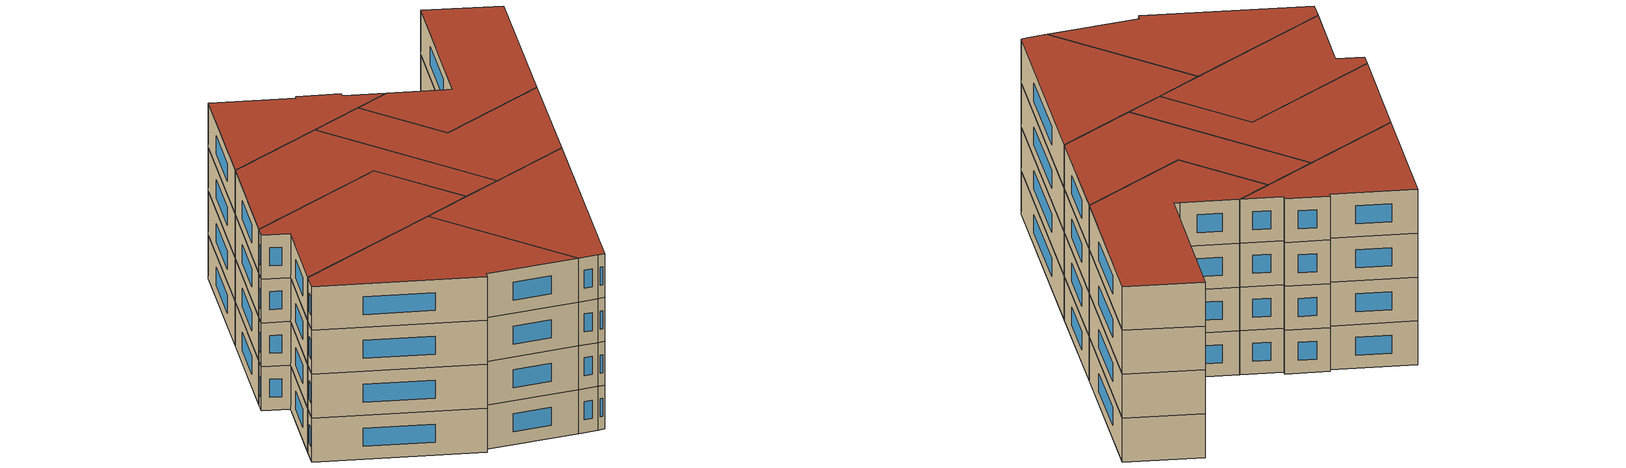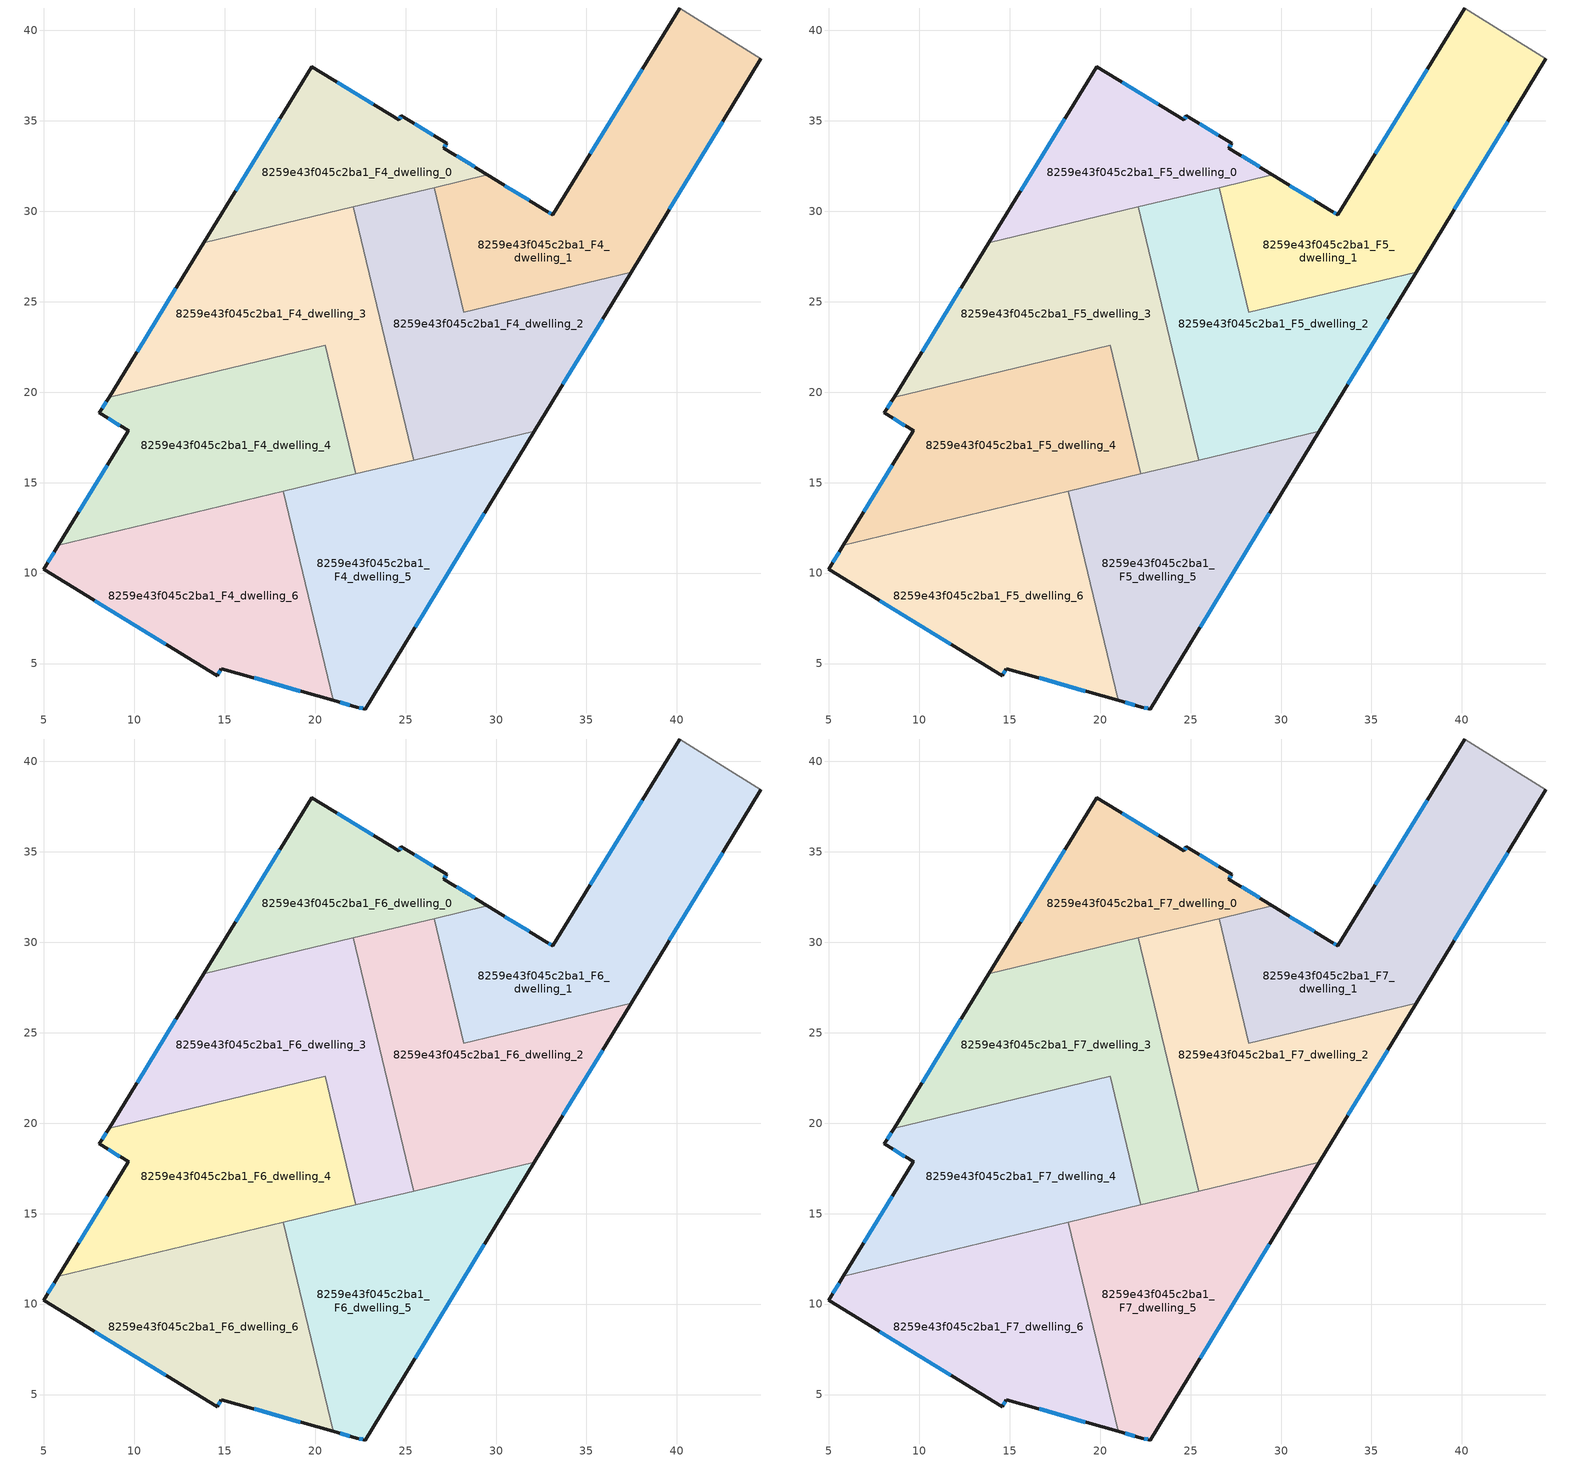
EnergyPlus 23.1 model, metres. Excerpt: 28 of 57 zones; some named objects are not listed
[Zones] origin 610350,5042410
8259e43f045c2ba1_F4_dwelling_0
 floor to 8259e43f045c2ba1_F3_dwelling_0 (EU_floor_Construction): 27.27,33.75 27.11,33.49 29.53,32.01 13.85,28.26 19.81,38 24.63,35.04 24.77,35.28 z12
 wall outside (EU_wall_Construction): 29.53,32.01 27.11,33.49 27.27,33.75 24.77,35.28 24.63,35.04 19.81,38 13.85,28.26 z12:15
 wall to 8259e43f045c2ba1_F4_dwelling_3 (EU_wall_Construction): 13.85,28.26 22.1,30.24 z12:15
 wall to 8259e43f045c2ba1_F4_dwelling_1 (EU_wall_Construction): 26.57,31.31 29.53,32.01 z12:15
 wall to 8259e43f045c2ba1_F4_dwelling_2 (EU_wall_Construction): 22.1,30.24 26.57,31.31 z12:15
 window (EU_Window_Construction): 26.53,34.2 25.51,34.83 / 27.16,33.57 27.22,33.67 / 28.81,32.45 27.83,33.06 / 18.05,35.12 15.61,31.13 / 23.21,35.91 21.23,37.12 / 24.73,35.21 24.67,35.11 z12.88:14.12
8259e43f045c2ba1_F4_dwelling_1
 floor to 8259e43f045c2ba1_F3_dwelling_1 (EU_floor_Construction): 44.64,38.43 37.47,26.63 28.22,24.42 26.57,31.31 29.53,32.01 32.8,30 33.14,29.8 40.14,41.23 z12
 wall outside (EU_wall_Construction): 40.14,41.23 33.14,29.8 32.8,30 29.53,32.01 / 37.47,26.63 44.64,38.43 z12:15
 wall adiabatic (EU_wall_Construction): 44.64,38.43 40.14,41.23 z12:15
 wall to 8259e43f045c2ba1_F4_dwelling_2 (EU_wall_Construction): 26.57,31.31 28.22,24.42 37.47,26.63 z12:15
 window (EU_Window_Construction): 31.84,30.6 30.49,31.42 / 33.04,29.86 32.9,29.95 / 38.08,37.86 35.2,33.17 / 39.58,30.11 42.53,34.95 z12.88:14.12
8259e43f045c2ba1_F4_dwelling_2
 floor to 8259e43f045c2ba1_F3_dwelling_2 (EU_floor_Construction): 37.47,26.63 32.12,17.84 25.45,16.24 22.1,30.24 26.57,31.31 28.22,24.42 z12
 wall outside (EU_wall_Construction): 32.12,17.84 37.47,26.63 z12:15
 wall to 8259e43f045c2ba1_F4_dwelling_3 (EU_wall_Construction): 22.1,30.24 25.45,16.24 z12:15
 wall to 8259e43f045c2ba1_F4_dwelling_5 (EU_wall_Construction): 25.45,16.24 32.12,17.84 z12:15
 window (EU_Window_Construction): 33.69,20.44 35.89,24.04 z12.88:14.12
8259e43f045c2ba1_F4_dwelling_3
 floor to 8259e43f045c2ba1_F3_dwelling_3 (EU_floor_Construction): 22.1,30.24 25.45,16.24 22.25,15.48 20.55,22.58 8.61,19.72 13.85,28.26 z12
 wall outside (EU_wall_Construction): 13.85,28.26 8.61,19.72 z12:15
 wall to 8259e43f045c2ba1_F4_dwelling_4 (EU_wall_Construction): 8.61,19.72 20.55,22.58 22.25,15.48 z12:15
 wall to 8259e43f045c2ba1_F4_dwelling_5 (EU_wall_Construction): 22.25,15.48 25.45,16.24 z12:15
 window (EU_Window_Construction): 12.3,25.74 10.16,22.24 z12.88:14.12
8259e43f045c2ba1_F4_dwelling_4
 floor to 8259e43f045c2ba1_F3_dwelling_4 (EU_floor_Construction): 20.55,22.58 22.25,15.48 5.81,11.54 9.65,17.8 9.69,17.86 8.08,18.85 8.61,19.72 z12
 wall outside (EU_wall_Construction): 8.61,19.72 8.08,18.85 9.69,17.86 9.65,17.8 5.81,11.54 z12:15
 wall to 8259e43f045c2ba1_F4_dwelling_6 (EU_wall_Construction): 5.81,11.54 18.24,14.52 z12:15
 wall to 8259e43f045c2ba1_F4_dwelling_5 (EU_wall_Construction): 18.24,14.52 22.25,15.48 z12:15
 window (EU_Window_Construction): 8.55,18.56 9.21,18.15 / 8.46,19.46 8.24,19.11 / 8.52,15.95 6.94,13.39 z12.88:14.12
8259e43f045c2ba1_F4_dwelling_5
 floor to 8259e43f045c2ba1_F3_dwelling_5 (EU_floor_Construction): 32.12,17.84 22.77,2.49 22.31,2.59 21.01,2.96 18.24,14.52 z12
 wall outside (EU_wall_Construction): 21.01,2.96 22.31,2.59 22.77,2.49 32.12,17.84 z12:15
 wall to 8259e43f045c2ba1_F4_dwelling_6 (EU_wall_Construction): 18.24,14.52 21.01,2.96 z12:15
 window (EU_Window_Construction): 25.53,7.02 29.36,13.31 / 22.45,2.56 22.64,2.52 / 21.39,2.85 21.93,2.7 z12.88:14.12
8259e43f045c2ba1_F4_dwelling_6
 floor to 8259e43f045c2ba1_F3_dwelling_6 (EU_floor_Construction): 18.24,14.52 21.01,2.96 14.82,4.72 14.58,4.33 4.99,10.2 5.81,11.54 z12
 wall outside (EU_wall_Construction): 5.81,11.54 4.99,10.2 14.58,4.33 14.82,4.72 21.01,2.96 z12:15
 window (EU_Window_Construction): 7.82,8.47 11.75,6.06 / 5.57,11.14 5.23,10.6 / 16.65,4.2 19.18,3.48 / 14.65,4.44 14.75,4.61 z12.88:14.12
8259e43f045c2ba1_F5_dwelling_0
 floor to 8259e43f045c2ba1_F4_dwelling_0 (EU_floor_Construction): 27.27,33.75 27.11,33.49 29.53,32.01 13.85,28.26 19.81,38 24.63,35.04 24.77,35.28 z15
 wall outside (EU_wall_Construction): 29.53,32.01 27.11,33.49 27.27,33.75 24.77,35.28 24.63,35.04 19.81,38 13.85,28.26 z15:18
 wall to 8259e43f045c2ba1_F5_dwelling_3 (EU_wall_Construction): 13.85,28.26 22.1,30.24 z15:18
 wall to 8259e43f045c2ba1_F5_dwelling_1 (EU_wall_Construction): 26.57,31.31 29.53,32.01 z15:18
 wall to 8259e43f045c2ba1_F5_dwelling_2 (EU_wall_Construction): 22.1,30.24 26.57,31.31 z15:18
 window (EU_Window_Construction): 26.53,34.2 25.51,34.83 / 27.16,33.57 27.22,33.67 / 28.81,32.45 27.83,33.06 / 18.05,35.12 15.61,31.13 / 23.21,35.91 21.23,37.12 / 24.73,35.21 24.67,35.11 z15.88:17.12
8259e43f045c2ba1_F5_dwelling_1
 floor to 8259e43f045c2ba1_F4_dwelling_1 (EU_floor_Construction): 44.64,38.43 37.47,26.63 28.22,24.42 26.57,31.31 29.53,32.01 32.8,30 33.14,29.8 40.14,41.23 z15
 wall outside (EU_wall_Construction): 40.14,41.23 33.14,29.8 32.8,30 29.53,32.01 / 37.47,26.63 44.64,38.43 z15:18
 wall adiabatic (EU_wall_Construction): 44.64,38.43 40.14,41.23 z15:18
 wall to 8259e43f045c2ba1_F5_dwelling_2 (EU_wall_Construction): 26.57,31.31 28.22,24.42 37.47,26.63 z15:18
 window (EU_Window_Construction): 31.84,30.6 30.49,31.42 / 33.04,29.86 32.9,29.95 / 38.08,37.86 35.2,33.17 / 39.58,30.11 42.53,34.95 z15.88:17.12
8259e43f045c2ba1_F5_dwelling_2
 floor to 8259e43f045c2ba1_F4_dwelling_2 (EU_floor_Construction): 37.47,26.63 32.12,17.84 25.45,16.24 22.1,30.24 26.57,31.31 28.22,24.42 z15
 wall outside (EU_wall_Construction): 32.12,17.84 37.47,26.63 z15:18
 wall to 8259e43f045c2ba1_F5_dwelling_3 (EU_wall_Construction): 22.1,30.24 25.45,16.24 z15:18
 wall to 8259e43f045c2ba1_F5_dwelling_5 (EU_wall_Construction): 25.45,16.24 32.12,17.84 z15:18
 window (EU_Window_Construction): 33.69,20.44 35.89,24.04 z15.88:17.12
8259e43f045c2ba1_F5_dwelling_3
 floor to 8259e43f045c2ba1_F4_dwelling_3 (EU_floor_Construction): 22.1,30.24 25.45,16.24 22.25,15.48 20.55,22.58 8.61,19.72 13.85,28.26 z15
 wall outside (EU_wall_Construction): 13.85,28.26 8.61,19.72 z15:18
 wall to 8259e43f045c2ba1_F5_dwelling_4 (EU_wall_Construction): 8.61,19.72 20.55,22.58 22.25,15.48 z15:18
 wall to 8259e43f045c2ba1_F5_dwelling_5 (EU_wall_Construction): 22.25,15.48 25.45,16.24 z15:18
 window (EU_Window_Construction): 12.3,25.74 10.16,22.24 z15.88:17.12
8259e43f045c2ba1_F5_dwelling_4
 floor to 8259e43f045c2ba1_F4_dwelling_4 (EU_floor_Construction): 20.55,22.58 22.25,15.48 5.81,11.54 9.65,17.8 9.69,17.86 8.08,18.85 8.61,19.72 z15
 wall outside (EU_wall_Construction): 8.61,19.72 8.08,18.85 9.69,17.86 9.65,17.8 5.81,11.54 z15:18
 wall to 8259e43f045c2ba1_F5_dwelling_6 (EU_wall_Construction): 5.81,11.54 18.24,14.52 z15:18
 wall to 8259e43f045c2ba1_F5_dwelling_5 (EU_wall_Construction): 18.24,14.52 22.25,15.48 z15:18
 window (EU_Window_Construction): 8.55,18.56 9.21,18.15 / 8.46,19.46 8.24,19.11 / 8.52,15.95 6.94,13.39 z15.88:17.12
8259e43f045c2ba1_F5_dwelling_5
 floor to 8259e43f045c2ba1_F4_dwelling_5 (EU_floor_Construction): 32.12,17.84 22.77,2.49 22.31,2.59 21.01,2.96 18.24,14.52 z15
 wall outside (EU_wall_Construction): 21.01,2.96 22.31,2.59 22.77,2.49 32.12,17.84 z15:18
 wall to 8259e43f045c2ba1_F5_dwelling_6 (EU_wall_Construction): 18.24,14.52 21.01,2.96 z15:18
 window (EU_Window_Construction): 25.53,7.02 29.36,13.31 / 22.45,2.56 22.64,2.52 / 21.39,2.85 21.93,2.7 z15.88:17.12
8259e43f045c2ba1_F5_dwelling_6
 floor to 8259e43f045c2ba1_F4_dwelling_6 (EU_floor_Construction): 18.24,14.52 21.01,2.96 14.82,4.72 14.58,4.33 4.99,10.2 5.81,11.54 z15
 wall outside (EU_wall_Construction): 5.81,11.54 4.99,10.2 14.58,4.33 14.82,4.72 21.01,2.96 z15:18
 window (EU_Window_Construction): 7.82,8.47 11.75,6.06 / 5.57,11.14 5.23,10.6 / 16.65,4.2 19.18,3.48 / 14.65,4.44 14.75,4.61 z15.88:17.12
8259e43f045c2ba1_F6_dwelling_0
 floor to 8259e43f045c2ba1_F5_dwelling_0 (EU_floor_Construction): 27.27,33.75 27.11,33.49 29.53,32.01 13.85,28.26 19.81,38 24.63,35.04 24.77,35.28 z18
 wall outside (EU_wall_Construction): 29.53,32.01 27.11,33.49 27.27,33.75 24.77,35.28 24.63,35.04 19.81,38 13.85,28.26 z18:21
 wall to 8259e43f045c2ba1_F6_dwelling_3 (EU_wall_Construction): 13.85,28.26 22.1,30.24 z18:21
 wall to 8259e43f045c2ba1_F6_dwelling_1 (EU_wall_Construction): 26.57,31.31 29.53,32.01 z18:21
 wall to 8259e43f045c2ba1_F6_dwelling_2 (EU_wall_Construction): 22.1,30.24 26.57,31.31 z18:21
 window (EU_Window_Construction): 26.53,34.2 25.51,34.83 / 27.16,33.57 27.22,33.67 / 28.81,32.45 27.83,33.06 / 18.05,35.12 15.61,31.13 / 23.21,35.91 21.23,37.12 / 24.73,35.21 24.67,35.11 z18.88:20.12
8259e43f045c2ba1_F6_dwelling_1
 floor to 8259e43f045c2ba1_F5_dwelling_1 (EU_floor_Construction): 44.64,38.43 37.47,26.63 28.22,24.42 26.57,31.31 29.53,32.01 32.8,30 33.14,29.8 40.14,41.23 z18
 wall outside (EU_wall_Construction): 40.14,41.23 33.14,29.8 32.8,30 29.53,32.01 / 37.47,26.63 44.64,38.43 z18:21
 wall adiabatic (EU_wall_Construction): 44.64,38.43 40.14,41.23 z18:21
 wall to 8259e43f045c2ba1_F6_dwelling_2 (EU_wall_Construction): 26.57,31.31 28.22,24.42 37.47,26.63 z18:21
 window (EU_Window_Construction): 31.84,30.6 30.49,31.42 / 33.04,29.86 32.9,29.95 / 38.08,37.86 35.2,33.17 / 39.58,30.11 42.53,34.95 z18.88:20.12
8259e43f045c2ba1_F6_dwelling_2
 floor to 8259e43f045c2ba1_F5_dwelling_2 (EU_floor_Construction): 37.47,26.63 32.12,17.84 25.45,16.24 22.1,30.24 26.57,31.31 28.22,24.42 z18
 wall outside (EU_wall_Construction): 32.12,17.84 37.47,26.63 z18:21
 wall to 8259e43f045c2ba1_F6_dwelling_3 (EU_wall_Construction): 22.1,30.24 25.45,16.24 z18:21
 wall to 8259e43f045c2ba1_F6_dwelling_5 (EU_wall_Construction): 25.45,16.24 32.12,17.84 z18:21
 window (EU_Window_Construction): 33.69,20.44 35.89,24.04 z18.88:20.12
8259e43f045c2ba1_F6_dwelling_3
 floor to 8259e43f045c2ba1_F5_dwelling_3 (EU_floor_Construction): 22.1,30.24 25.45,16.24 22.25,15.48 20.55,22.58 8.61,19.72 13.85,28.26 z18
 wall outside (EU_wall_Construction): 13.85,28.26 8.61,19.72 z18:21
 wall to 8259e43f045c2ba1_F6_dwelling_4 (EU_wall_Construction): 8.61,19.72 20.55,22.58 22.25,15.48 z18:21
 wall to 8259e43f045c2ba1_F6_dwelling_5 (EU_wall_Construction): 22.25,15.48 25.45,16.24 z18:21
 window (EU_Window_Construction): 12.3,25.74 10.16,22.24 z18.88:20.12
8259e43f045c2ba1_F6_dwelling_4
 floor to 8259e43f045c2ba1_F5_dwelling_4 (EU_floor_Construction): 20.55,22.58 22.25,15.48 5.81,11.54 9.65,17.8 9.69,17.86 8.08,18.85 8.61,19.72 z18
 wall outside (EU_wall_Construction): 8.61,19.72 8.08,18.85 9.69,17.86 9.65,17.8 5.81,11.54 z18:21
 wall to 8259e43f045c2ba1_F6_dwelling_6 (EU_wall_Construction): 5.81,11.54 18.24,14.52 z18:21
 wall to 8259e43f045c2ba1_F6_dwelling_5 (EU_wall_Construction): 18.24,14.52 22.25,15.48 z18:21
 window (EU_Window_Construction): 8.55,18.56 9.21,18.15 / 8.46,19.46 8.24,19.11 / 8.52,15.95 6.94,13.39 z18.88:20.12
8259e43f045c2ba1_F6_dwelling_5
 floor to 8259e43f045c2ba1_F5_dwelling_5 (EU_floor_Construction): 32.12,17.84 22.77,2.49 22.31,2.59 21.01,2.96 18.24,14.52 z18
 wall outside (EU_wall_Construction): 21.01,2.96 22.31,2.59 22.77,2.49 32.12,17.84 z18:21
 wall to 8259e43f045c2ba1_F6_dwelling_6 (EU_wall_Construction): 18.24,14.52 21.01,2.96 z18:21
 window (EU_Window_Construction): 25.53,7.02 29.36,13.31 / 22.45,2.56 22.64,2.52 / 21.39,2.85 21.93,2.7 z18.88:20.12
8259e43f045c2ba1_F6_dwelling_6
 floor to 8259e43f045c2ba1_F5_dwelling_6 (EU_floor_Construction): 18.24,14.52 21.01,2.96 14.82,4.72 14.58,4.33 4.99,10.2 5.81,11.54 z18
 wall outside (EU_wall_Construction): 5.81,11.54 4.99,10.2 14.58,4.33 14.82,4.72 21.01,2.96 z18:21
 window (EU_Window_Construction): 7.82,8.47 11.75,6.06 / 5.57,11.14 5.23,10.6 / 16.65,4.2 19.18,3.48 / 14.65,4.44 14.75,4.61 z18.88:20.12
8259e43f045c2ba1_F7_dwelling_0
 floor to 8259e43f045c2ba1_F6_dwelling_0 (EU_floor_Construction): 27.27,33.75 27.11,33.49 29.53,32.01 13.85,28.26 19.81,38 24.63,35.04 24.77,35.28 z21
 wall outside (EU_wall_Construction): 29.53,32.01 27.11,33.49 27.27,33.75 24.77,35.28 24.63,35.04 19.81,38 13.85,28.26 z21:24
 wall to 8259e43f045c2ba1_F7_dwelling_3 (EU_wall_Construction): 13.85,28.26 22.1,30.24 z21:24
 wall to 8259e43f045c2ba1_F7_dwelling_1 (EU_wall_Construction): 26.57,31.31 29.53,32.01 z21:24
 wall to 8259e43f045c2ba1_F7_dwelling_2 (EU_wall_Construction): 22.1,30.24 26.57,31.31 z21:24
 window (EU_Window_Construction): 26.53,34.2 25.51,34.83 / 27.16,33.57 27.22,33.67 / 28.81,32.45 27.83,33.06 / 18.05,35.12 15.61,31.13 / 23.21,35.91 21.23,37.12 / 24.73,35.21 24.67,35.11 z21.88:23.12
 roof outside (EU_roof_Construction): 29.53,32.01 27.11,33.49 27.27,33.75 24.77,35.28 24.63,35.04 19.81,38 13.85,28.26 z24
8259e43f045c2ba1_F7_dwelling_1
 floor to 8259e43f045c2ba1_F6_dwelling_1 (EU_floor_Construction): 44.64,38.43 37.47,26.63 28.22,24.42 26.57,31.31 29.53,32.01 32.8,30 33.14,29.8 40.14,41.23 z21
 wall outside (EU_wall_Construction): 40.14,41.23 33.14,29.8 32.8,30 29.53,32.01 / 37.47,26.63 44.64,38.43 z21:24
 wall adiabatic (EU_wall_Construction): 44.64,38.43 40.14,41.23 z21:24
 wall to 8259e43f045c2ba1_F7_dwelling_2 (EU_wall_Construction): 26.57,31.31 28.22,24.42 37.47,26.63 z21:24
 window (EU_Window_Construction): 31.84,30.6 30.49,31.42 / 33.04,29.86 32.9,29.95 / 38.08,37.86 35.2,33.17 / 39.58,30.11 42.53,34.95 z21.88:23.12
 roof outside (EU_roof_Construction): 37.47,26.63 44.64,38.43 40.14,41.23 33.14,29.8 32.8,30 29.53,32.01 26.57,31.31 28.22,24.42 z24
8259e43f045c2ba1_F7_dwelling_2
 floor to 8259e43f045c2ba1_F6_dwelling_2 (EU_floor_Construction): 37.47,26.63 32.12,17.84 25.45,16.24 22.1,30.24 26.57,31.31 28.22,24.42 z21
 wall outside (EU_wall_Construction): 32.12,17.84 37.47,26.63 z21:24
 wall to 8259e43f045c2ba1_F7_dwelling_3 (EU_wall_Construction): 22.1,30.24 25.45,16.24 z21:24
 wall to 8259e43f045c2ba1_F7_dwelling_5 (EU_wall_Construction): 25.45,16.24 32.12,17.84 z21:24
 window (EU_Window_Construction): 33.69,20.44 35.89,24.04 z21.88:23.12
 roof outside (EU_roof_Construction): 32.12,17.84 37.47,26.63 28.22,24.42 26.57,31.31 22.1,30.24 25.45,16.24 z24
8259e43f045c2ba1_F7_dwelling_3
 floor to 8259e43f045c2ba1_F6_dwelling_3 (EU_floor_Construction): 22.1,30.24 25.45,16.24 22.25,15.48 20.55,22.58 8.61,19.72 13.85,28.26 z21
 wall outside (EU_wall_Construction): 13.85,28.26 8.61,19.72 z21:24
 wall to 8259e43f045c2ba1_F7_dwelling_4 (EU_wall_Construction): 8.61,19.72 20.55,22.58 22.25,15.48 z21:24
 wall to 8259e43f045c2ba1_F7_dwelling_5 (EU_wall_Construction): 22.25,15.48 25.45,16.24 z21:24
 window (EU_Window_Construction): 12.3,25.74 10.16,22.24 z21.88:23.12
 roof outside (EU_roof_Construction): 25.45,16.24 22.1,30.24 13.85,28.26 8.61,19.72 20.55,22.58 22.25,15.48 z24
8259e43f045c2ba1_F7_dwelling_4
 floor to 8259e43f045c2ba1_F6_dwelling_4 (EU_floor_Construction): 20.55,22.58 22.25,15.48 5.81,11.54 9.65,17.8 9.69,17.86 8.08,18.85 8.61,19.72 z21
 wall outside (EU_wall_Construction): 8.61,19.72 8.08,18.85 9.69,17.86 9.65,17.8 5.81,11.54 z21:24
 wall to 8259e43f045c2ba1_F7_dwelling_6 (EU_wall_Construction): 5.81,11.54 18.24,14.52 z21:24
 wall to 8259e43f045c2ba1_F7_dwelling_5 (EU_wall_Construction): 18.24,14.52 22.25,15.48 z21:24
 window (EU_Window_Construction): 8.55,18.56 9.21,18.15 / 8.46,19.46 8.24,19.11 / 8.52,15.95 6.94,13.39 z21.88:23.12
 roof outside (EU_roof_Construction): 22.25,15.48 20.55,22.58 8.61,19.72 8.08,18.85 9.69,17.86 9.65,17.8 5.81,11.54 z24
8259e43f045c2ba1_F7_dwelling_5
 floor to 8259e43f045c2ba1_F6_dwelling_5 (EU_floor_Construction): 32.12,17.84 22.77,2.49 22.31,2.59 21.01,2.96 18.24,14.52 z21
 wall outside (EU_wall_Construction): 21.01,2.96 22.31,2.59 22.77,2.49 32.12,17.84 z21:24
 wall to 8259e43f045c2ba1_F7_dwelling_6 (EU_wall_Construction): 18.24,14.52 21.01,2.96 z21:24
 window (EU_Window_Construction): 25.53,7.02 29.36,13.31 / 22.45,2.56 22.64,2.52 / 21.39,2.85 21.93,2.7 z21.88:23.12
 roof outside (EU_roof_Construction): 22.77,2.49 32.12,17.84 18.24,14.52 21.01,2.96 22.31,2.59 z24
8259e43f045c2ba1_F7_dwelling_6
 floor to 8259e43f045c2ba1_F6_dwelling_6 (EU_floor_Construction): 18.24,14.52 21.01,2.96 14.82,4.72 14.58,4.33 4.99,10.2 5.81,11.54 z21
 wall outside (EU_wall_Construction): 5.81,11.54 4.99,10.2 14.58,4.33 14.82,4.72 21.01,2.96 z21:24
 window (EU_Window_Construction): 7.82,8.47 11.75,6.06 / 5.57,11.14 5.23,10.6 / 16.65,4.2 19.18,3.48 / 14.65,4.44 14.75,4.61 z21.88:23.12
 roof outside (EU_roof_Construction): 21.01,2.96 18.24,14.52 5.81,11.54 4.99,10.2 14.58,4.33 14.82,4.72 z24
[Building]
EU S2 Campaign: North Axis=0; Terrain=City; Solar Distribution=FullExterior
[Site:Location]
Montreal-Trudeau.Intl.AP: Latitude=45.4667; Longitude=-73.75; Time Zone=-5; Elevation=36
[SizingPeriod:WeatherFileDays]
AnnualSizingPeriod: Begin Month=1; Begin Day of Month=1; End Month=12; End Day of Month=31; Day of Week for Start Day=Monday; Use Weather File Daylight Saving Period=No; Use Weather File Rain and Snow Indicators=No
[MATERIAL]
EU_InternalMass_Material: Roughness=MediumRough; Thickness=0.1; Conductivity=1; Density=1800; Specific Heat=900; Thermal Absorptance=0.9; Solar Absorptance=0.7; Visible Absorptance=0.7
[MATERIAL:NOMASS] Roughness=MediumRough; Thermal Absorptance=0.9; Solar Absorptance=0.7; Visible Absorptance=0.7
Name | Thermal Resistance
EU_wall_NoMass | 1.609
EU_roof_NoMass | 2.744
EU_floor_NoMass | 1.35572
[WINDOWMATERIAL:SIMPLEGLAZINGSYSTEM]
EU_Window_SimpleGlazing: UFactor=2.99806; Solar Heat Gain Coefficient=0.8; Visible Transmittance=0.8
[CONSTRUCTION]
EU_wall_Construction: EU_wall_NoMass
EU_roof_Construction: EU_roof_NoMass
EU_floor_Construction: EU_floor_NoMass
EU_Window_Construction: EU_Window_SimpleGlazing
EU_InternalMass_Construction: EU_InternalMass_Material
[ZONE] Type=1; Multiplier=1; Ceiling Height=autocalculate; Floor Area=autocalculate; Part of Total Floor Area=Yes
Name | Volume
8259e43f045c2ba1_F4_dwelling_0; 8259e43f045c2ba1_F5_dwelling_0; 8259e43f045c2ba1_F6_dwelling_0; 8259e43f045c2ba1_F7_dwelling_0 | 198.008
8259e43f045c2ba1_F4_dwelling_1; 8259e43f045c2ba1_F5_dwelling_1; 8259e43f045c2ba1_F6_dwelling_1; 8259e43f045c2ba1_F7_dwelling_1 | 353.372
8259e43f045c2ba1_F4_dwelling_2; 8259e43f045c2ba1_F5_dwelling_2; 8259e43f045c2ba1_F6_dwelling_2; 8259e43f045c2ba1_F7_dwelling_2 | 327.477
8259e43f045c2ba1_F4_dwelling_3; 8259e43f045c2ba1_F5_dwelling_3; 8259e43f045c2ba1_F6_dwelling_3; 8259e43f045c2ba1_F7_dwelling_3 | 327.521
8259e43f045c2ba1_F4_dwelling_4; 8259e43f045c2ba1_F5_dwelling_4; 8259e43f045c2ba1_F6_dwelling_4; 8259e43f045c2ba1_F7_dwelling_4 | 301.589
8259e43f045c2ba1_F4_dwelling_5; 8259e43f045c2ba1_F5_dwelling_5; 8259e43f045c2ba1_F6_dwelling_5; 8259e43f045c2ba1_F7_dwelling_5 | 301.586
8259e43f045c2ba1_F4_dwelling_6; 8259e43f045c2ba1_F5_dwelling_6; 8259e43f045c2ba1_F6_dwelling_6; 8259e43f045c2ba1_F7_dwelling_6 | 301.584
[INTERNALMASS] Construction=EU_InternalMass_Construction
Name | Zone or ZoneList | Surface Area
8259e43f045c2ba1_F4_dwelling_0_EU_InternalMass | 8259e43f045c2ba1_F4_dwelling_0 | 66.0026
8259e43f045c2ba1_F4_dwelling_1_EU_InternalMass | 8259e43f045c2ba1_F4_dwelling_1 | 117.793
8259e43f045c2ba1_F4_dwelling_2_EU_InternalMass | 8259e43f045c2ba1_F4_dwelling_2 | 109.161
8259e43f045c2ba1_F4_dwelling_3_EU_InternalMass | 8259e43f045c2ba1_F4_dwelling_3 | 109.174
8259e43f045c2ba1_F4_dwelling_4_EU_InternalMass | 8259e43f045c2ba1_F4_dwelling_4 | 100.532
8259e43f045c2ba1_F4_dwelling_5_EU_InternalMass | 8259e43f045c2ba1_F4_dwelling_5 | 100.535
8259e43f045c2ba1_F4_dwelling_6_EU_InternalMass | 8259e43f045c2ba1_F4_dwelling_6 | 100.527
8259e43f045c2ba1_F5_dwelling_0_EU_InternalMass | 8259e43f045c2ba1_F5_dwelling_0 | 66.0026
8259e43f045c2ba1_F5_dwelling_1_EU_InternalMass | 8259e43f045c2ba1_F5_dwelling_1 | 117.793
8259e43f045c2ba1_F5_dwelling_2_EU_InternalMass | 8259e43f045c2ba1_F5_dwelling_2 | 109.161
8259e43f045c2ba1_F5_dwelling_3_EU_InternalMass | 8259e43f045c2ba1_F5_dwelling_3 | 109.174
8259e43f045c2ba1_F5_dwelling_4_EU_InternalMass | 8259e43f045c2ba1_F5_dwelling_4 | 100.532
8259e43f045c2ba1_F5_dwelling_5_EU_InternalMass | 8259e43f045c2ba1_F5_dwelling_5 | 100.535
8259e43f045c2ba1_F5_dwelling_6_EU_InternalMass | 8259e43f045c2ba1_F5_dwelling_6 | 100.527
8259e43f045c2ba1_F6_dwelling_0_EU_InternalMass | 8259e43f045c2ba1_F6_dwelling_0 | 66.0026
8259e43f045c2ba1_F6_dwelling_1_EU_InternalMass | 8259e43f045c2ba1_F6_dwelling_1 | 117.793
8259e43f045c2ba1_F6_dwelling_2_EU_InternalMass | 8259e43f045c2ba1_F6_dwelling_2 | 109.161
8259e43f045c2ba1_F6_dwelling_3_EU_InternalMass | 8259e43f045c2ba1_F6_dwelling_3 | 109.174
8259e43f045c2ba1_F6_dwelling_4_EU_InternalMass | 8259e43f045c2ba1_F6_dwelling_4 | 100.532
8259e43f045c2ba1_F6_dwelling_5_EU_InternalMass | 8259e43f045c2ba1_F6_dwelling_5 | 100.535
8259e43f045c2ba1_F6_dwelling_6_EU_InternalMass | 8259e43f045c2ba1_F6_dwelling_6 | 100.527
8259e43f045c2ba1_F7_dwelling_0_EU_InternalMass | 8259e43f045c2ba1_F7_dwelling_0 | 66.0026
8259e43f045c2ba1_F7_dwelling_1_EU_InternalMass | 8259e43f045c2ba1_F7_dwelling_1 | 117.793
8259e43f045c2ba1_F7_dwelling_2_EU_InternalMass | 8259e43f045c2ba1_F7_dwelling_2 | 109.161
8259e43f045c2ba1_F7_dwelling_3_EU_InternalMass | 8259e43f045c2ba1_F7_dwelling_3 | 109.174
8259e43f045c2ba1_F7_dwelling_4_EU_InternalMass | 8259e43f045c2ba1_F7_dwelling_4 | 100.532
8259e43f045c2ba1_F7_dwelling_5_EU_InternalMass | 8259e43f045c2ba1_F7_dwelling_5 | 100.535
8259e43f045c2ba1_F7_dwelling_6_EU_InternalMass | 8259e43f045c2ba1_F7_dwelling_6 | 100.527
[OTHEREQUIPMENT] Fuel Type=Electricity; Design Level Calculation Method=Watts/Area; Power per Zone Floor Area=1; Fraction Latent=0; Fraction Radiant=0; Fraction Lost=0; Carbon Dioxide Generation Rate=0; EndUse Subcategory=EU_Step8_InternalGains
Name | Zone or ZoneList or Space or SpaceList | Schedule
EU_Step8_InternalGain_8259e43f045c2ba1_F4_dwelling_0_f000 | 8259e43f045c2ba1_F4_dwelling_0 | EU_Step8_GainSchedule_8259e43f045c2ba1_F4_dwelling_0_f000
EU_Step8_InternalGain_8259e43f045c2ba1_F4_dwelling_1_f000 | 8259e43f045c2ba1_F4_dwelling_1 | EU_Step8_GainSchedule_8259e43f045c2ba1_F4_dwelling_1_f000
EU_Step8_InternalGain_8259e43f045c2ba1_F4_dwelling_2_f000 | 8259e43f045c2ba1_F4_dwelling_2 | EU_Step8_GainSchedule_8259e43f045c2ba1_F4_dwelling_2_f000
EU_Step8_InternalGain_8259e43f045c2ba1_F4_dwelling_3_f000 | 8259e43f045c2ba1_F4_dwelling_3 | EU_Step8_GainSchedule_8259e43f045c2ba1_F4_dwelling_3_f000
EU_Step8_InternalGain_8259e43f045c2ba1_F4_dwelling_4_f000 | 8259e43f045c2ba1_F4_dwelling_4 | EU_Step8_GainSchedule_8259e43f045c2ba1_F4_dwelling_4_f000
EU_Step8_InternalGain_8259e43f045c2ba1_F4_dwelling_5_f000 | 8259e43f045c2ba1_F4_dwelling_5 | EU_Step8_GainSchedule_8259e43f045c2ba1_F4_dwelling_5_f000
EU_Step8_InternalGain_8259e43f045c2ba1_F4_dwelling_6_f000 | 8259e43f045c2ba1_F4_dwelling_6 | EU_Step8_GainSchedule_8259e43f045c2ba1_F4_dwelling_6_f000
EU_Step8_InternalGain_8259e43f045c2ba1_F5_dwelling_0_f000 | 8259e43f045c2ba1_F5_dwelling_0 | EU_Step8_GainSchedule_8259e43f045c2ba1_F5_dwelling_0_f000
EU_Step8_InternalGain_8259e43f045c2ba1_F5_dwelling_1_f000 | 8259e43f045c2ba1_F5_dwelling_1 | EU_Step8_GainSchedule_8259e43f045c2ba1_F5_dwelling_1_f000
EU_Step8_InternalGain_8259e43f045c2ba1_F5_dwelling_2_f000 | 8259e43f045c2ba1_F5_dwelling_2 | EU_Step8_GainSchedule_8259e43f045c2ba1_F5_dwelling_2_f000
EU_Step8_InternalGain_8259e43f045c2ba1_F5_dwelling_3_f000 | 8259e43f045c2ba1_F5_dwelling_3 | EU_Step8_GainSchedule_8259e43f045c2ba1_F5_dwelling_3_f000
EU_Step8_InternalGain_8259e43f045c2ba1_F5_dwelling_4_f000 | 8259e43f045c2ba1_F5_dwelling_4 | EU_Step8_GainSchedule_8259e43f045c2ba1_F5_dwelling_4_f000
EU_Step8_InternalGain_8259e43f045c2ba1_F5_dwelling_5_f000 | 8259e43f045c2ba1_F5_dwelling_5 | EU_Step8_GainSchedule_8259e43f045c2ba1_F5_dwelling_5_f000
EU_Step8_InternalGain_8259e43f045c2ba1_F5_dwelling_6_f000 | 8259e43f045c2ba1_F5_dwelling_6 | EU_Step8_GainSchedule_8259e43f045c2ba1_F5_dwelling_6_f000
EU_Step8_InternalGain_8259e43f045c2ba1_F6_dwelling_0_f000 | 8259e43f045c2ba1_F6_dwelling_0 | EU_Step8_GainSchedule_8259e43f045c2ba1_F6_dwelling_0_f000
EU_Step8_InternalGain_8259e43f045c2ba1_F6_dwelling_1_f000 | 8259e43f045c2ba1_F6_dwelling_1 | EU_Step8_GainSchedule_8259e43f045c2ba1_F6_dwelling_1_f000
EU_Step8_InternalGain_8259e43f045c2ba1_F6_dwelling_2_f000 | 8259e43f045c2ba1_F6_dwelling_2 | EU_Step8_GainSchedule_8259e43f045c2ba1_F6_dwelling_2_f000
EU_Step8_InternalGain_8259e43f045c2ba1_F6_dwelling_3_f000 | 8259e43f045c2ba1_F6_dwelling_3 | EU_Step8_GainSchedule_8259e43f045c2ba1_F6_dwelling_3_f000
EU_Step8_InternalGain_8259e43f045c2ba1_F6_dwelling_4_f000 | 8259e43f045c2ba1_F6_dwelling_4 | EU_Step8_GainSchedule_8259e43f045c2ba1_F6_dwelling_4_f000
EU_Step8_InternalGain_8259e43f045c2ba1_F6_dwelling_5_f000 | 8259e43f045c2ba1_F6_dwelling_5 | EU_Step8_GainSchedule_8259e43f045c2ba1_F6_dwelling_5_f000
EU_Step8_InternalGain_8259e43f045c2ba1_F6_dwelling_6_f000 | 8259e43f045c2ba1_F6_dwelling_6 | EU_Step8_GainSchedule_8259e43f045c2ba1_F6_dwelling_6_f000
EU_Step8_InternalGain_8259e43f045c2ba1_F7_dwelling_0_f000 | 8259e43f045c2ba1_F7_dwelling_0 | EU_Step8_GainSchedule_8259e43f045c2ba1_F7_dwelling_0_f000
EU_Step8_InternalGain_8259e43f045c2ba1_F7_dwelling_1_f000 | 8259e43f045c2ba1_F7_dwelling_1 | EU_Step8_GainSchedule_8259e43f045c2ba1_F7_dwelling_1_f000
EU_Step8_InternalGain_8259e43f045c2ba1_F7_dwelling_2_f000 | 8259e43f045c2ba1_F7_dwelling_2 | EU_Step8_GainSchedule_8259e43f045c2ba1_F7_dwelling_2_f000
EU_Step8_InternalGain_8259e43f045c2ba1_F7_dwelling_3_f000 | 8259e43f045c2ba1_F7_dwelling_3 | EU_Step8_GainSchedule_8259e43f045c2ba1_F7_dwelling_3_f000
EU_Step8_InternalGain_8259e43f045c2ba1_F7_dwelling_4_f000 | 8259e43f045c2ba1_F7_dwelling_4 | EU_Step8_GainSchedule_8259e43f045c2ba1_F7_dwelling_4_f000
EU_Step8_InternalGain_8259e43f045c2ba1_F7_dwelling_5_f000 | 8259e43f045c2ba1_F7_dwelling_5 | EU_Step8_GainSchedule_8259e43f045c2ba1_F7_dwelling_5_f000
EU_Step8_InternalGain_8259e43f045c2ba1_F7_dwelling_6_f000 | 8259e43f045c2ba1_F7_dwelling_6 | EU_Step8_GainSchedule_8259e43f045c2ba1_F7_dwelling_6_f000
[ZONEVENTILATION:DESIGNFLOWRATE] Schedule=EU_AlwaysOn; Design Flow Rate Calculation Method=AirChanges/Hour; Air Changes per Hour=0.684414; Ventilation Type=Natural; Fan Pressure Rise=0; Fan Total Efficiency=1; Constant Term Coefficient=1; Temperature Term Coefficient=0; Velocity Term Coefficient=0; Velocity Squared Term Coefficient=0; Minimum Indoor Temperature=-100; Maximum Indoor Temperature=100; Delta Temperature=-100; Minimum Outdoor Temperature=-100; Maximum Outdoor Temperature=100; Maximum Wind Speed=40
Name | Zone or ZoneList or Space or SpaceList
EU_ConstantAir_8259e43f045c2ba1_F4_dwelling_0 | 8259e43f045c2ba1_F4_dwelling_0
EU_ConstantAir_8259e43f045c2ba1_F4_dwelling_1 | 8259e43f045c2ba1_F4_dwelling_1
EU_ConstantAir_8259e43f045c2ba1_F4_dwelling_2 | 8259e43f045c2ba1_F4_dwelling_2
EU_ConstantAir_8259e43f045c2ba1_F4_dwelling_3 | 8259e43f045c2ba1_F4_dwelling_3
EU_ConstantAir_8259e43f045c2ba1_F4_dwelling_4 | 8259e43f045c2ba1_F4_dwelling_4
EU_ConstantAir_8259e43f045c2ba1_F4_dwelling_5 | 8259e43f045c2ba1_F4_dwelling_5
EU_ConstantAir_8259e43f045c2ba1_F4_dwelling_6 | 8259e43f045c2ba1_F4_dwelling_6
EU_ConstantAir_8259e43f045c2ba1_F5_dwelling_0 | 8259e43f045c2ba1_F5_dwelling_0
EU_ConstantAir_8259e43f045c2ba1_F5_dwelling_1 | 8259e43f045c2ba1_F5_dwelling_1
EU_ConstantAir_8259e43f045c2ba1_F5_dwelling_2 | 8259e43f045c2ba1_F5_dwelling_2
EU_ConstantAir_8259e43f045c2ba1_F5_dwelling_3 | 8259e43f045c2ba1_F5_dwelling_3
EU_ConstantAir_8259e43f045c2ba1_F5_dwelling_4 | 8259e43f045c2ba1_F5_dwelling_4
EU_ConstantAir_8259e43f045c2ba1_F5_dwelling_5 | 8259e43f045c2ba1_F5_dwelling_5
EU_ConstantAir_8259e43f045c2ba1_F5_dwelling_6 | 8259e43f045c2ba1_F5_dwelling_6
EU_ConstantAir_8259e43f045c2ba1_F6_dwelling_0 | 8259e43f045c2ba1_F6_dwelling_0
EU_ConstantAir_8259e43f045c2ba1_F6_dwelling_1 | 8259e43f045c2ba1_F6_dwelling_1
EU_ConstantAir_8259e43f045c2ba1_F6_dwelling_2 | 8259e43f045c2ba1_F6_dwelling_2
EU_ConstantAir_8259e43f045c2ba1_F6_dwelling_3 | 8259e43f045c2ba1_F6_dwelling_3
EU_ConstantAir_8259e43f045c2ba1_F6_dwelling_4 | 8259e43f045c2ba1_F6_dwelling_4
EU_ConstantAir_8259e43f045c2ba1_F6_dwelling_5 | 8259e43f045c2ba1_F6_dwelling_5
EU_ConstantAir_8259e43f045c2ba1_F6_dwelling_6 | 8259e43f045c2ba1_F6_dwelling_6
EU_ConstantAir_8259e43f045c2ba1_F7_dwelling_0 | 8259e43f045c2ba1_F7_dwelling_0
EU_ConstantAir_8259e43f045c2ba1_F7_dwelling_1 | 8259e43f045c2ba1_F7_dwelling_1
EU_ConstantAir_8259e43f045c2ba1_F7_dwelling_2 | 8259e43f045c2ba1_F7_dwelling_2
EU_ConstantAir_8259e43f045c2ba1_F7_dwelling_3 | 8259e43f045c2ba1_F7_dwelling_3
EU_ConstantAir_8259e43f045c2ba1_F7_dwelling_4 | 8259e43f045c2ba1_F7_dwelling_4
EU_ConstantAir_8259e43f045c2ba1_F7_dwelling_5 | 8259e43f045c2ba1_F7_dwelling_5
EU_ConstantAir_8259e43f045c2ba1_F7_dwelling_6 | 8259e43f045c2ba1_F7_dwelling_6
[HVACTEMPLATE:THERMOSTAT] Constant Heating Setpoint=20; Constant Cooling Setpoint=50
EU_HeatOnly_8259e43f045c2ba1_F0_dwelling_0; EU_HeatOnly_8259e43f045c2ba1_F0_dwelling_1; EU_HeatOnly_8259e43f045c2ba1_F0_dwelling_2; EU_HeatOnly_8259e43f045c2ba1_F0_dwelling_3; EU_HeatOnly_8259e43f045c2ba1_F0_dwelling_4; EU_HeatOnly_8259e43f045c2ba1_F0_dwelling_5; EU_HeatOnly_8259e43f045c2ba1_F0_dwelling_6; EU_HeatOnly_8259e43f045c2ba1_F0_dwelling_7; EU_HeatOnly_8259e43f045c2ba1_F1_dwelling_0; EU_HeatOnly_8259e43f045c2ba1_F1_dwelling_1; EU_HeatOnly_8259e43f045c2ba1_F1_dwelling_2; EU_HeatOnly_8259e43f045c2ba1_F1_dwelling_3; EU_HeatOnly_8259e43f045c2ba1_F1_dwelling_4; EU_HeatOnly_8259e43f045c2ba1_F1_dwelling_5; EU_HeatOnly_8259e43f045c2ba1_F1_dwelling_6; EU_HeatOnly_8259e43f045c2ba1_F2_dwelling_0; EU_HeatOnly_8259e43f045c2ba1_F2_dwelling_1; EU_HeatOnly_8259e43f045c2ba1_F2_dwelling_2; EU_HeatOnly_8259e43f045c2ba1_F2_dwelling_3; EU_HeatOnly_8259e43f045c2ba1_F2_dwelling_4; EU_HeatOnly_8259e43f045c2ba1_F2_dwelling_5; EU_HeatOnly_8259e43f045c2ba1_F2_dwelling_6; EU_HeatOnly_8259e43f045c2ba1_F3_dwelling_0; EU_HeatOnly_8259e43f045c2ba1_F3_dwelling_1; EU_HeatOnly_8259e43f045c2ba1_F3_dwelling_2; EU_HeatOnly_8259e43f045c2ba1_F3_dwelling_3; EU_HeatOnly_8259e43f045c2ba1_F3_dwelling_4; EU_HeatOnly_8259e43f045c2ba1_F3_dwelling_5; EU_HeatOnly_8259e43f045c2ba1_F3_dwelling_6; EU_HeatOnly_8259e43f045c2ba1_F4_dwelling_0; EU_HeatOnly_8259e43f045c2ba1_F4_dwelling_1; EU_HeatOnly_8259e43f045c2ba1_F4_dwelling_2; EU_HeatOnly_8259e43f045c2ba1_F4_dwelling_3; EU_HeatOnly_8259e43f045c2ba1_F4_dwelling_4; EU_HeatOnly_8259e43f045c2ba1_F4_dwelling_5; EU_HeatOnly_8259e43f045c2ba1_F4_dwelling_6; EU_HeatOnly_8259e43f045c2ba1_F5_dwelling_0; EU_HeatOnly_8259e43f045c2ba1_F5_dwelling_1; EU_HeatOnly_8259e43f045c2ba1_F5_dwelling_2; EU_HeatOnly_8259e43f045c2ba1_F5_dwelling_3; EU_HeatOnly_8259e43f045c2ba1_F5_dwelling_4; EU_HeatOnly_8259e43f045c2ba1_F5_dwelling_5; EU_HeatOnly_8259e43f045c2ba1_F5_dwelling_6; EU_HeatOnly_8259e43f045c2ba1_F6_dwelling_0; EU_HeatOnly_8259e43f045c2ba1_F6_dwelling_1; EU_HeatOnly_8259e43f045c2ba1_F6_dwelling_2; EU_HeatOnly_8259e43f045c2ba1_F6_dwelling_3; EU_HeatOnly_8259e43f045c2ba1_F6_dwelling_4; EU_HeatOnly_8259e43f045c2ba1_F6_dwelling_5; EU_HeatOnly_8259e43f045c2ba1_F6_dwelling_6
[HVACTEMPLATE:ZONE:IDEALLOADSAIRSYSTEM] System Availability Schedule=EU_AlwaysOn; Maximum Heating Supply Air Temperature=50; Minimum Cooling Supply Air Temperature=13; Maximum Heating Supply Air Humidity Ratio=0.0156; Minimum Cooling Supply Air Humidity Ratio=0.0077; Heating Limit=NoLimit; Cooling Limit=NoLimit; Heating Availability Schedule=EU_AlwaysOn; Cooling Availability Schedule=EU_CoolingOff; Dehumidification Control Type=ConstantSensibleHeatRatio; Cooling Sensible Heat Ratio=0.7; Dehumidification Setpoint=60; Humidification Control Type=None; Humidification Setpoint=30; Outdoor Air Method=None; Outdoor Air Flow Rate per Person=0.00944; Outdoor Air Flow Rate per Zone Floor Area=0; Outdoor Air Flow Rate per Zone=0; Demand Controlled Ventilation Type=None; Outdoor Air Economizer Type=NoEconomizer; Heat Recovery Type=None; Sensible Heat Recovery Effectiveness=0.7; Latent Heat Recovery Effectiveness=0.65
Name | Template Thermostat
8259e43f045c2ba1_F4_dwelling_0 | EU_HeatOnly_8259e43f045c2ba1_F4_dwelling_0
8259e43f045c2ba1_F4_dwelling_1 | EU_HeatOnly_8259e43f045c2ba1_F4_dwelling_1
8259e43f045c2ba1_F4_dwelling_2 | EU_HeatOnly_8259e43f045c2ba1_F4_dwelling_2
8259e43f045c2ba1_F4_dwelling_3 | EU_HeatOnly_8259e43f045c2ba1_F4_dwelling_3
8259e43f045c2ba1_F4_dwelling_4 | EU_HeatOnly_8259e43f045c2ba1_F4_dwelling_4
8259e43f045c2ba1_F4_dwelling_5 | EU_HeatOnly_8259e43f045c2ba1_F4_dwelling_5
8259e43f045c2ba1_F4_dwelling_6 | EU_HeatOnly_8259e43f045c2ba1_F4_dwelling_6
8259e43f045c2ba1_F5_dwelling_0 | EU_HeatOnly_8259e43f045c2ba1_F5_dwelling_0
8259e43f045c2ba1_F5_dwelling_1 | EU_HeatOnly_8259e43f045c2ba1_F5_dwelling_1
8259e43f045c2ba1_F5_dwelling_2 | EU_HeatOnly_8259e43f045c2ba1_F5_dwelling_2
8259e43f045c2ba1_F5_dwelling_3 | EU_HeatOnly_8259e43f045c2ba1_F5_dwelling_3
8259e43f045c2ba1_F5_dwelling_4 | EU_HeatOnly_8259e43f045c2ba1_F5_dwelling_4
8259e43f045c2ba1_F5_dwelling_5 | EU_HeatOnly_8259e43f045c2ba1_F5_dwelling_5
8259e43f045c2ba1_F5_dwelling_6 | EU_HeatOnly_8259e43f045c2ba1_F5_dwelling_6
8259e43f045c2ba1_F6_dwelling_0 | EU_HeatOnly_8259e43f045c2ba1_F6_dwelling_0
8259e43f045c2ba1_F6_dwelling_1 | EU_HeatOnly_8259e43f045c2ba1_F6_dwelling_1
8259e43f045c2ba1_F6_dwelling_2 | EU_HeatOnly_8259e43f045c2ba1_F6_dwelling_2
8259e43f045c2ba1_F6_dwelling_3 | EU_HeatOnly_8259e43f045c2ba1_F6_dwelling_3
8259e43f045c2ba1_F6_dwelling_4 | EU_HeatOnly_8259e43f045c2ba1_F6_dwelling_4
8259e43f045c2ba1_F6_dwelling_5 | EU_HeatOnly_8259e43f045c2ba1_F6_dwelling_5
8259e43f045c2ba1_F6_dwelling_6 | EU_HeatOnly_8259e43f045c2ba1_F6_dwelling_6
8259e43f045c2ba1_F7_dwelling_0 | EU_HeatOnly_8259e43f045c2ba1_F7_dwelling_0
8259e43f045c2ba1_F7_dwelling_1 | EU_HeatOnly_8259e43f045c2ba1_F7_dwelling_1
8259e43f045c2ba1_F7_dwelling_2 | EU_HeatOnly_8259e43f045c2ba1_F7_dwelling_2
8259e43f045c2ba1_F7_dwelling_3 | EU_HeatOnly_8259e43f045c2ba1_F7_dwelling_3
8259e43f045c2ba1_F7_dwelling_4 | EU_HeatOnly_8259e43f045c2ba1_F7_dwelling_4
8259e43f045c2ba1_F7_dwelling_5 | EU_HeatOnly_8259e43f045c2ba1_F7_dwelling_5
8259e43f045c2ba1_F7_dwelling_6 | EU_HeatOnly_8259e43f045c2ba1_F7_dwelling_6
[SIZING:ZONE] Zone Cooling Design Supply Air Temperature Input Method=SupplyAirTemperature; Zone Cooling Design Supply Air Temperature=13; Zone Heating Design Supply Air Temperature Input Method=SupplyAirTemperature; Zone Heating Design Supply Air Temperature=50; Zone Cooling Design Supply Air Humidity Ratio=0.008; Zone Heating Design Supply Air Humidity Ratio=0.008; Cooling Design Air Flow Method=DesignDay; Cooling Design Air Flow Rate=0; Cooling Minimum Air Flow per Zone Floor Area=0.000762; Cooling Minimum Air Flow=0; Cooling Minimum Air Flow Fraction=0.2; Heating Design Air Flow Method=DesignDay; Heating Design Air Flow Rate=0; Heating Maximum Air Flow per Zone Floor Area=0.002032; Heating Maximum Air Flow=0.141576; Heating Maximum Air Flow Fraction=0.3; Account for Dedicated Outdoor Air System=No; Dedicated Outdoor Air System Control Strategy=NeutralSupplyAir; Dedicated Outdoor Air Low Setpoint Temperature for Design=autosize; Dedicated Outdoor Air High Setpoint Temperature for Design=autosize; Zone Load Sizing Method=Sensible Load Only No Latent Load; Zone Latent Cooling Design Supply Air Humidity Ratio Input Method=HumidityRatioDifference; Zone Cooling Design Supply Air Humidity Ratio Difference=0.005; Zone Latent Heating Design Supply Air Humidity Ratio Input Method=HumidityRatioDifference; Zone Humidification Design Supply Air Humidity Ratio Difference=0.005
8259e43f045c2ba1_F4_dwelling_0; 8259e43f045c2ba1_F4_dwelling_1; 8259e43f045c2ba1_F4_dwelling_2; 8259e43f045c2ba1_F4_dwelling_3; 8259e43f045c2ba1_F4_dwelling_4; 8259e43f045c2ba1_F4_dwelling_5; 8259e43f045c2ba1_F4_dwelling_6; 8259e43f045c2ba1_F5_dwelling_0; 8259e43f045c2ba1_F5_dwelling_1; 8259e43f045c2ba1_F5_dwelling_2; 8259e43f045c2ba1_F5_dwelling_3; 8259e43f045c2ba1_F5_dwelling_4; 8259e43f045c2ba1_F5_dwelling_5; 8259e43f045c2ba1_F5_dwelling_6; 8259e43f045c2ba1_F6_dwelling_0; 8259e43f045c2ba1_F6_dwelling_1; 8259e43f045c2ba1_F6_dwelling_2; 8259e43f045c2ba1_F6_dwelling_3; 8259e43f045c2ba1_F6_dwelling_4; 8259e43f045c2ba1_F6_dwelling_5; 8259e43f045c2ba1_F6_dwelling_6; 8259e43f045c2ba1_F7_dwelling_0; 8259e43f045c2ba1_F7_dwelling_1; 8259e43f045c2ba1_F7_dwelling_2; 8259e43f045c2ba1_F7_dwelling_3; 8259e43f045c2ba1_F7_dwelling_4; 8259e43f045c2ba1_F7_dwelling_5; 8259e43f045c2ba1_F7_dwelling_6
[SCHEDULE:CONSTANT]
Name | Hourly Value
EU_AlwaysOn | 1
EU_CoolingOff | 0
[SCHEDULE:FILE] Column Number=1; Rows to Skip at Top=0; Number of Hours of Data=8760; Column Separator=Comma; Interpolate to Timestep=No; Minutes per Item=60; Adjust Schedule for Daylight Savings=Yes
Name | File
EU_Step8_GainSchedule_8259e43f045c2ba1_F4_dwelling_0_f000 | ../../schedules/8259e43f045c2ba1/8259e43f045c2ba1_F4_dwelling_0_f000_gain.csv
EU_Step8_GainSchedule_8259e43f045c2ba1_F4_dwelling_1_f000 | ../../schedules/8259e43f045c2ba1/8259e43f045c2ba1_F4_dwelling_1_f000_gain.csv
EU_Step8_GainSchedule_8259e43f045c2ba1_F4_dwelling_2_f000 | ../../schedules/8259e43f045c2ba1/8259e43f045c2ba1_F4_dwelling_2_f000_gain.csv
EU_Step8_GainSchedule_8259e43f045c2ba1_F4_dwelling_3_f000 | ../../schedules/8259e43f045c2ba1/8259e43f045c2ba1_F4_dwelling_3_f000_gain.csv
EU_Step8_GainSchedule_8259e43f045c2ba1_F4_dwelling_4_f000 | ../../schedules/8259e43f045c2ba1/8259e43f045c2ba1_F4_dwelling_4_f000_gain.csv
EU_Step8_GainSchedule_8259e43f045c2ba1_F4_dwelling_5_f000 | ../../schedules/8259e43f045c2ba1/8259e43f045c2ba1_F4_dwelling_5_f000_gain.csv
EU_Step8_GainSchedule_8259e43f045c2ba1_F4_dwelling_6_f000 | ../../schedules/8259e43f045c2ba1/8259e43f045c2ba1_F4_dwelling_6_f000_gain.csv
EU_Step8_GainSchedule_8259e43f045c2ba1_F5_dwelling_0_f000 | ../../schedules/8259e43f045c2ba1/8259e43f045c2ba1_F5_dwelling_0_f000_gain.csv
EU_Step8_GainSchedule_8259e43f045c2ba1_F5_dwelling_1_f000 | ../../schedules/8259e43f045c2ba1/8259e43f045c2ba1_F5_dwelling_1_f000_gain.csv
EU_Step8_GainSchedule_8259e43f045c2ba1_F5_dwelling_2_f000 | ../../schedules/8259e43f045c2ba1/8259e43f045c2ba1_F5_dwelling_2_f000_gain.csv
EU_Step8_GainSchedule_8259e43f045c2ba1_F5_dwelling_3_f000 | ../../schedules/8259e43f045c2ba1/8259e43f045c2ba1_F5_dwelling_3_f000_gain.csv
EU_Step8_GainSchedule_8259e43f045c2ba1_F5_dwelling_4_f000 | ../../schedules/8259e43f045c2ba1/8259e43f045c2ba1_F5_dwelling_4_f000_gain.csv
EU_Step8_GainSchedule_8259e43f045c2ba1_F5_dwelling_5_f000 | ../../schedules/8259e43f045c2ba1/8259e43f045c2ba1_F5_dwelling_5_f000_gain.csv
EU_Step8_GainSchedule_8259e43f045c2ba1_F5_dwelling_6_f000 | ../../schedules/8259e43f045c2ba1/8259e43f045c2ba1_F5_dwelling_6_f000_gain.csv
EU_Step8_GainSchedule_8259e43f045c2ba1_F6_dwelling_0_f000 | ../../schedules/8259e43f045c2ba1/8259e43f045c2ba1_F6_dwelling_0_f000_gain.csv
EU_Step8_GainSchedule_8259e43f045c2ba1_F6_dwelling_1_f000 | ../../schedules/8259e43f045c2ba1/8259e43f045c2ba1_F6_dwelling_1_f000_gain.csv
EU_Step8_GainSchedule_8259e43f045c2ba1_F6_dwelling_2_f000 | ../../schedules/8259e43f045c2ba1/8259e43f045c2ba1_F6_dwelling_2_f000_gain.csv
EU_Step8_GainSchedule_8259e43f045c2ba1_F6_dwelling_3_f000 | ../../schedules/8259e43f045c2ba1/8259e43f045c2ba1_F6_dwelling_3_f000_gain.csv
EU_Step8_GainSchedule_8259e43f045c2ba1_F6_dwelling_4_f000 | ../../schedules/8259e43f045c2ba1/8259e43f045c2ba1_F6_dwelling_4_f000_gain.csv
EU_Step8_GainSchedule_8259e43f045c2ba1_F6_dwelling_5_f000 | ../../schedules/8259e43f045c2ba1/8259e43f045c2ba1_F6_dwelling_5_f000_gain.csv
EU_Step8_GainSchedule_8259e43f045c2ba1_F6_dwelling_6_f000 | ../../schedules/8259e43f045c2ba1/8259e43f045c2ba1_F6_dwelling_6_f000_gain.csv
EU_Step8_GainSchedule_8259e43f045c2ba1_F7_dwelling_0_f000 | ../../schedules/8259e43f045c2ba1/8259e43f045c2ba1_F7_dwelling_0_f000_gain.csv
EU_Step8_GainSchedule_8259e43f045c2ba1_F7_dwelling_1_f000 | ../../schedules/8259e43f045c2ba1/8259e43f045c2ba1_F7_dwelling_1_f000_gain.csv
EU_Step8_GainSchedule_8259e43f045c2ba1_F7_dwelling_2_f000 | ../../schedules/8259e43f045c2ba1/8259e43f045c2ba1_F7_dwelling_2_f000_gain.csv
EU_Step8_GainSchedule_8259e43f045c2ba1_F7_dwelling_3_f000 | ../../schedules/8259e43f045c2ba1/8259e43f045c2ba1_F7_dwelling_3_f000_gain.csv
EU_Step8_GainSchedule_8259e43f045c2ba1_F7_dwelling_4_f000 | ../../schedules/8259e43f045c2ba1/8259e43f045c2ba1_F7_dwelling_4_f000_gain.csv
EU_Step8_GainSchedule_8259e43f045c2ba1_F7_dwelling_5_f000 | ../../schedules/8259e43f045c2ba1/8259e43f045c2ba1_F7_dwelling_5_f000_gain.csv
EU_Step8_GainSchedule_8259e43f045c2ba1_F7_dwelling_6_f000 | ../../schedules/8259e43f045c2ba1/8259e43f045c2ba1_F7_dwelling_6_f000_gain.csv
